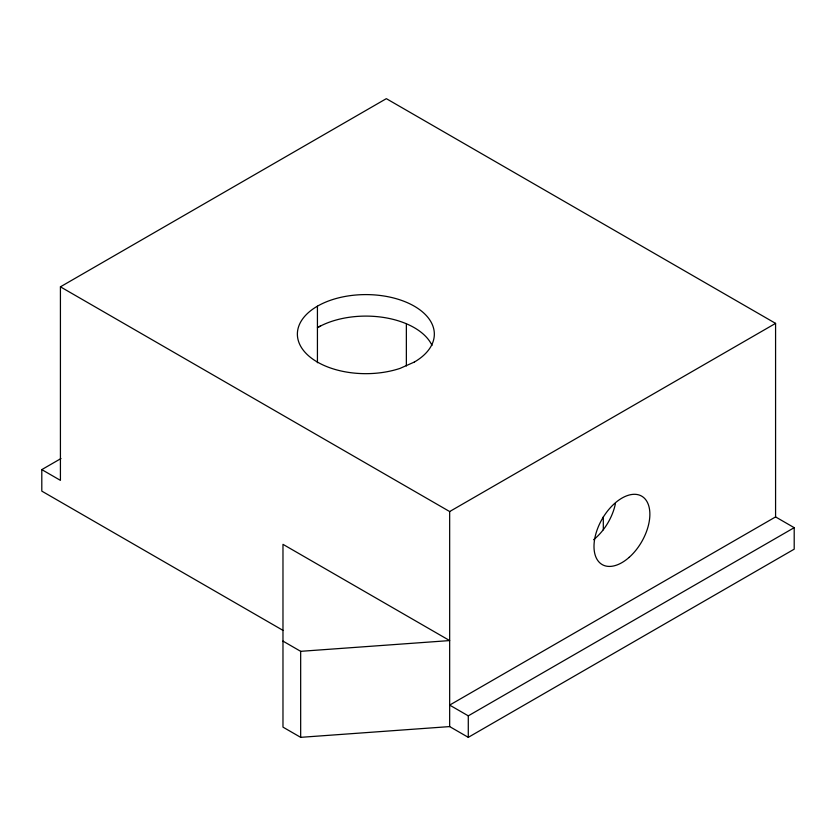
<?xml version="1.0" encoding="UTF-8"?>
<svg xmlns="http://www.w3.org/2000/svg" width="836" height="836" viewBox="0 0 836 836"><rect width="100%" height="100%" fill="white"/><g stroke="black" fill="none" stroke-linecap="round" stroke-linejoin="round"><path stroke-width="1.25" d="M282.976 630.365L41.8 491.119L41.8 469.613L60.422 480.366L60.422 286.821L386.336 98.658L775.578 323.375L775.578 516.92L449.663 705.093L468.285 715.846L794.2 527.673L794.2 549.179L468.285 737.342L449.663 726.588L300.667 737.342L282.976 727.132L282.976 544.34L449.663 640.575L300.667 651.328L282.976 641.107M41.8 469.613L60.976 458.546M320.805 325.726L317.429 327.681A68.479 39.532 0 0 1 432.003 345.404M60.422 286.821L449.663 511.548L775.578 323.375M775.578 516.92L794.2 527.673M603.31 516.836L603.31 529.825M468.285 715.846L468.285 737.342M449.663 511.548L449.663 726.588M406.359 324.399L406.359 365.969M317.429 306.175L317.429 362.751M300.667 651.328L300.667 737.342M615.39 503.774A39.511 22.812 -60 0 1 593.612 539.701M414.28 362.082L400.089 368.373A68.479 39.532 0 0 1 297.637 337.577A68.479 39.532 0 0 1 389.273 296.979A68.479 39.532 0 0 1 414.28 362.082M629.163 557.351A39.511 22.812 -60 0 0 641.682 496.145A39.511 22.812 -60 0 0 594.95 537.59A39.511 22.812 -60 0 0 629.163 557.351"/></g></svg>
